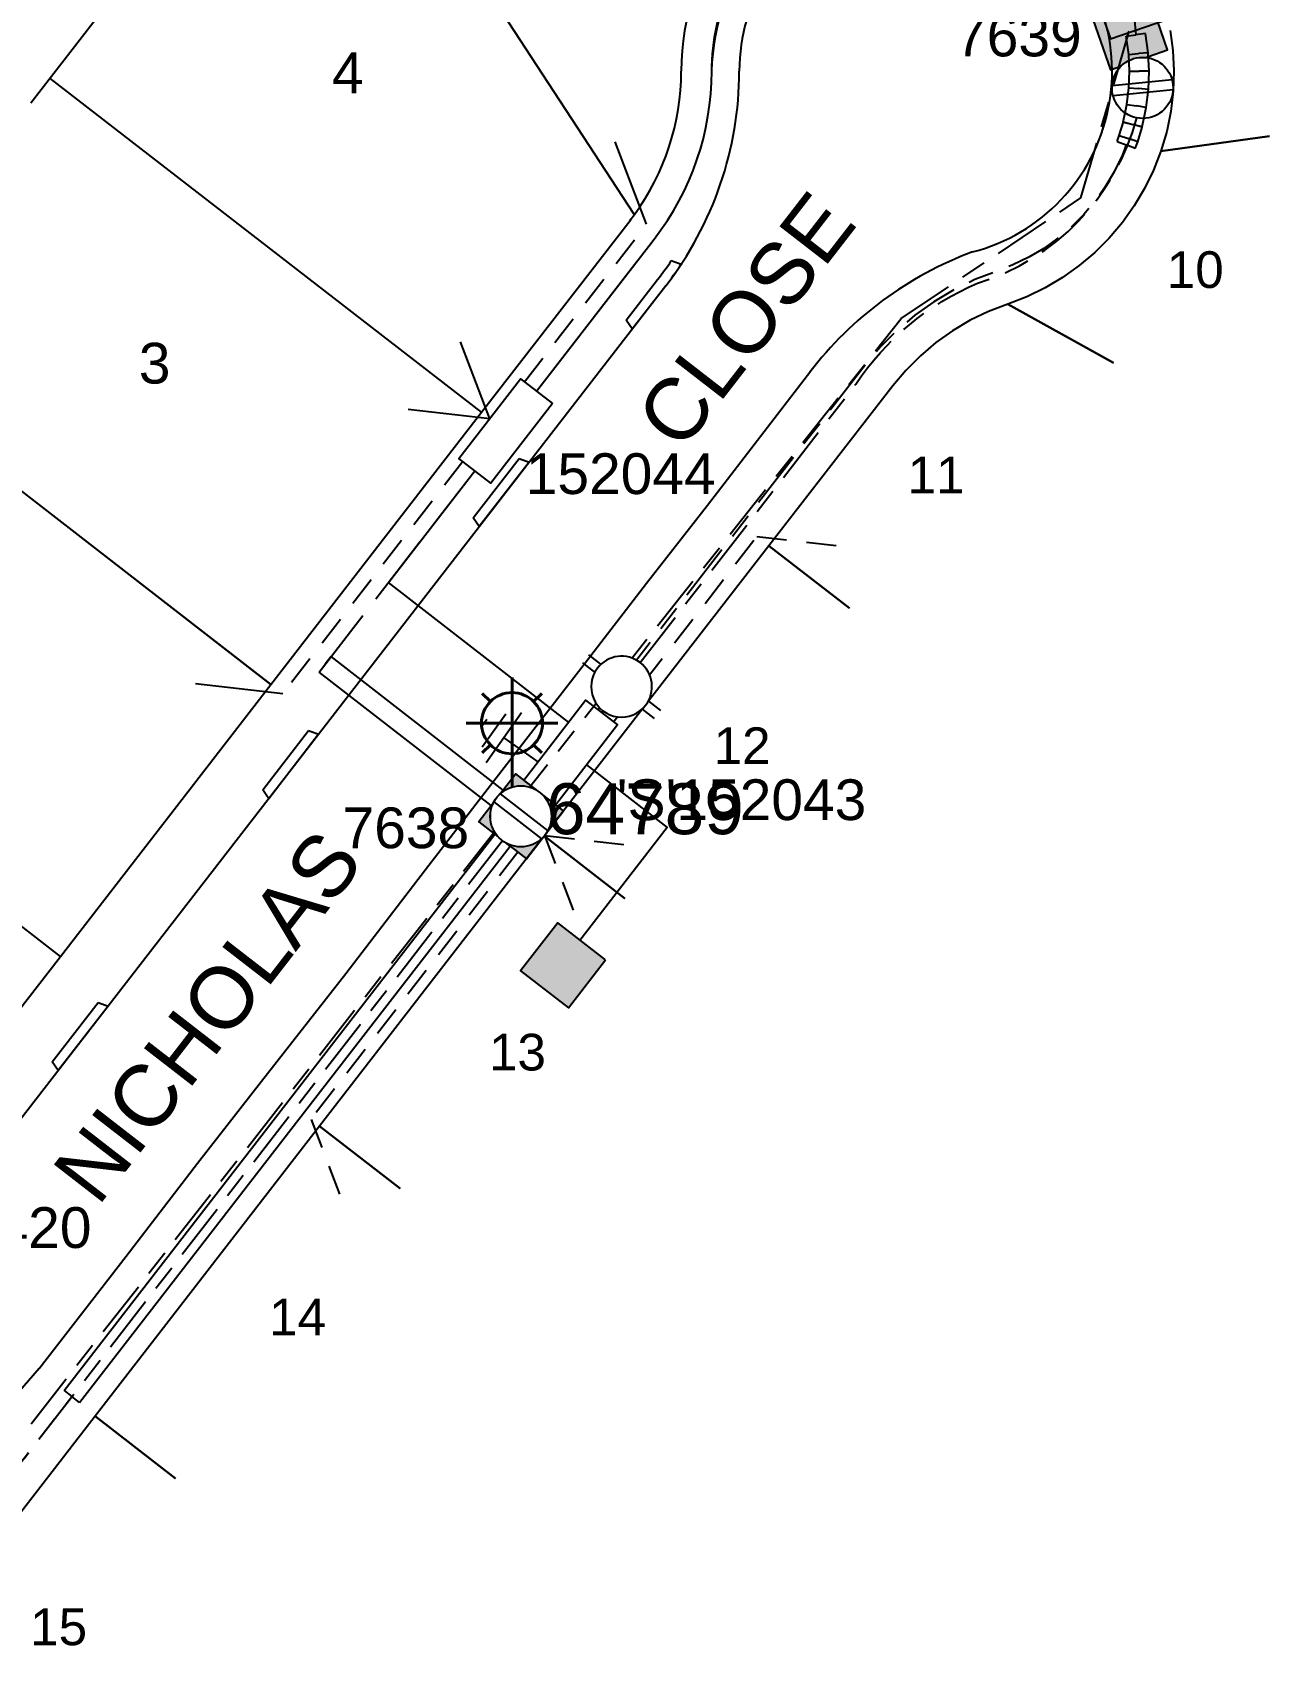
# Model space of a CAD drawing. Header units: metres. Extents: x 304800 to 304953, y 6247396 to 6247572.
# Drawn here: x 304872.2 to 304933, y 6247422.2 to 6247501.8 of the extents above; entities that cross this region are included whole.
import ezdxf
from ezdxf.enums import TextEntityAlignment as Align

# ---------------------------------------------------------------- set-up
doc = ezdxf.new("R2010")
doc.units = ezdxf.units.M
doc.header["$LTSCALE"] = 0.7
for name, pattern in [('Cable Exist OH', [1, 1, 0]), ('Cable Exist UG', [8.2, 4, -1.2, 1.8, -1.2]), ('Dash', [5, 3, -2]), ('IE Trench LV', [6.5, 5, -1.5])]:
    doc.linetypes.add(name, pattern=pattern)
doc.layers.get('0').update_dxf_attribs({"color": 6})
for name, color, linetype in [('_User Miscellaneous4', 7, 'Continuous'), ('_User Miscellaneous6', 7, 'Continuous'), ('_User Miscellaneous7', 150, 'Continuous'), ('_User Miscellaneous8', 7, 'Continuous'), ('_User_LV_Exist', 7, 'Continuous'), ('Cadastre Developer_SP_NEW', 4, 'Continuous'), ('Cadastre Land Parcels_SP_EXT', 4, 'Continuous'), ('Cadastre Roads_SP_EXT', 4, 'Continuous'), ('Cadastre Roads_SP_NEW', 8, 'Continuous'), ('Duct_SP_EXT', 4, 'Continuous'), ('Equip_LV_EXT', 5, 'Continuous'), ('Equip_LV_NEW', 5, 'Continuous'), ('Equip_SP_SL_EXT', 70, 'Continuous'), ('Mains_LV_NEW_R6', 2, 'Continuous'), ('Mains_LV_NEW_T84', 2, 'Continuous'), ('Mains_SL_EXT', 70, 'Continuous'), ('Services_SP_NEW_UG', 2, 'Continuous'), ('SupportsUG_SP_LV_EXT', 7, 'Continuous'), ('SupportsUG_SP_LV_NEW', 2, 'Continuous'), ('SupportsUG_SP_LV_SL_EXT', 7, 'Continuous'), ('Trench_SP_EXT', 7, 'Continuous'), ('Trench_SP_NEW', 2, 'Continuous'), ('UG_Details_SP_MISC', 7, 'Continuous')]:
    doc.layers.add(name, color=color, linetype=linetype)
doc.styles.add('ARIAL', font='arial.ttf', dxfattribs={"height": 2})
doc.styles.add('COLUMN_LABEL', font='arial.ttf')
doc.styles.add('iecARIAL', font='arial.ttf', dxfattribs={"height": 2})
doc.styles.add('POLE_LABEL', font='arial.ttf')
doc.styles.get("Standard").update_dxf_attribs({"font": 'arial.ttf'})
doc.styles.add('style1', font='iso3098b.shx')
doc.linetypes.add('Cable New UG', pattern='A,8,-1,["x",style1,S=3.5,R=0,X=0.35,Y=-1],-3.5', length=12.5)
doc.linetypes.add('Cable Z', pattern='A,8,-1,["Z",Standard,S=2.5,R=0,X=0.35,Y=-1.25],-3.5', length=12.5)

# ---------------------------------------------------------------- blocks, each defined once
blk = doc.blocks.new('*U33')
at = {"layer": '_User Miscellaneous7'}
blk.add_hatch(color=256, dxfattribs=at).paths.add_polyline_path([(-2.804, -1.247), (0.154, -0.976), (-0.117, 1.981), (-3.075, 1.711)])
at = {"layer": '_User Miscellaneous8'}
blk.add_hatch(color=256, dxfattribs=at).paths.add_polyline_path([(-1.343, -1.614), (1.614, -1.343), (1.343, 1.614), (-1.614, 1.343)])
at = {"layer": '_User Miscellaneous7'}
blk.add_lwpolyline([(0.154, -0.976), (-0.117, 1.981), (-3.075, 1.711), (-2.804, -1.247)], close=True, dxfattribs=at)
at = {"layer": '_User Miscellaneous8'}
blk.add_lwpolyline([(1.614, -1.343), (1.343, 1.614), (-1.614, 1.343), (-1.343, -1.614)], close=True, dxfattribs=at)
at = {"flags": 9}
for tag, style, p in [('STRUCTURE_PLANT_NUMBER', 'POLE_LABEL', (1.813, 0.031)), ('STREET_CODE', 'COLUMN_LABEL', (1.813, -0.2))]:
    blk.add_attdef(tag, text='', height=0.2, dxfattribs=dict(at, style=style)).set_placement(p, align=Align.MIDDLE_LEFT)
for tag, p in [('OWNED_BY', (1.813, -0.6)), ('STATE', (1.813, -0.8)), ('COLUMN_TYPE', (1.813, -0.4)), ('STREETNAME', (1.813, -1.6)), ('USAGE', (1.813, -1)), ('LEGEND', (1.813, -1.2)), ('LOCATION', (1.813, -1.4)), ('SUBURB', (1.813, -1.8)), ('NOTES', (1.813, -2))]:
    blk.add_attdef(tag, text='', height=0.2, dxfattribs=at).set_placement(p, align=Align.MIDDLE_LEFT)
at = {"flags": 1}
blk.add_attdef('Z', (1.813, -2.351), '', height=0.2, dxfattribs=at)
at = {"layer": '_User Miscellaneous6', "style": 'ARIAL', "flags": 8}
blk.add_attdef('ASSET_NUM', text='', height=2, dxfattribs=at).set_placement((2, 2), align=Align.MIDDLE_LEFT)
blk = doc.blocks.new('*U29')
at = {"layer": '_User Miscellaneous7'}
blk.add_hatch(color=256, dxfattribs=at).paths.add_polyline_path([(-5.864, -7.701), (-2.894, -7.644), (-2.951, -4.675), (-5.921, -4.732)])
at = {"layer": '_User Miscellaneous8'}
blk.add_hatch(color=256, dxfattribs=at).paths.add_polyline_path([(-1.456, -1.513), (1.513, -1.456), (1.456, 1.513), (-1.513, 1.456)])
at = {"layer": '_User Miscellaneous7'}
blk.add_lwpolyline([(-2.894, -7.644), (-2.951, -4.675), (-5.921, -4.732), (-5.864, -7.701)], close=True, dxfattribs=at)
at = {"layer": '_User Miscellaneous8'}
blk.add_lwpolyline([(1.513, -1.456), (1.456, 1.513), (-1.513, 1.456), (-1.456, -1.513)], close=True, dxfattribs=at)
at = {"flags": 9}
for tag, style, p in [('STRUCTURE_PLANT_NUMBER', 'POLE_LABEL', (1.813, 0.031)), ('STREET_CODE', 'COLUMN_LABEL', (1.813, -0.2))]:
    blk.add_attdef(tag, text='', height=0.2, dxfattribs=dict(at, style=style)).set_placement(p, align=Align.MIDDLE_LEFT)
for tag, p in [('OWNED_BY', (1.813, -0.6)), ('STATE', (1.813, -0.8)), ('COLUMN_TYPE', (1.813, -0.4)), ('STREETNAME', (1.813, -1.6)), ('USAGE', (1.813, -1)), ('LEGEND', (1.813, -1.2)), ('LOCATION', (1.813, -1.4)), ('SUBURB', (1.813, -1.8)), ('NOTES', (1.813, -2))]:
    blk.add_attdef(tag, text='', height=0.2, dxfattribs=at).set_placement(p, align=Align.MIDDLE_LEFT)
at = {"flags": 1}
blk.add_attdef('Z', (1.813, -2.351), '', height=0.2, dxfattribs=at)
at = {"layer": '_User Miscellaneous6', "style": 'ARIAL', "flags": 8}
blk.add_attdef('ASSET_NUM', text='', height=2, dxfattribs=at).set_placement((2, 2), align=Align.MIDDLE_LEFT)
blk = doc.blocks.new('*U31')
blk.add_hatch(color=256).paths.add_polyline_path([(-2.666, 2.284), (-2.508, 0.311), (2.426, 0.706), (2.268, 2.68)])
blk.add_lwpolyline([(-2.508, 0.311), (2.426, 0.706), (2.268, 2.68), (-2.666, 2.284)], close=True)
for tag, p, flags in [('OWNED_BY', (0, 1.3), 9), ('STATE', (0, 1.1), 9), ('SUPPORT_TYPE', (0, 0.9), 9), ('USAGE', (0, 0.7), 9), ('LEGEND', (0, 0.5), 9), ('LOCATION', (0, 0.3), 9), ('NOTES', (0, 0.1), 9), ('PARENT', (0, -0.1), 9), ('STREETNAME', (0, -0.3), 9), ('SUBURB', (0, -0.5), 1)]:
    blk.add_attdef(tag, p, '', height=0.2, dxfattribs=dict(flags=flags))
at = {"layer": '_User Miscellaneous6', "style": 'ARIAL', "flags": 8}
blk.add_attdef('ASSET_NUM', text='', height=2, dxfattribs=at).set_placement((1.5, 7.5), align=Align.TOP_LEFT)
blk = doc.blocks.new('SL_LANTERN_EXT')
at = {"lineweight": 40}
for p, q in [((0, 1.968), (0, 6.468)), ((-1.459, 5.676), (-1.061, 5.278)), ((1.458, 5.676), (1.06, 5.278)), ((-2.25, 4.218), (2.25, 4.218)), ((-1.459, 2.759), (-1.061, 3.157)), ((0, 0), (0, 2.721)), ((1.458, 2.759), (1.06, 3.157))]:
    blk.add_line(p, q, dxfattribs=at)
blk.add_circle((0, 4.218), 1.5, dxfattribs=at)
at = {"style": 'ARIAL', "flags": 8}
blk.add_attdef('ASSET_NUM', (1.5, 1.5), '', height=2, dxfattribs=at)
for tag, p, height, flags in [('CONSTRUCTED_VOLTAGE', (0.981, -0.653), 0.2, 9), ('CONTROL_TYPE', (0.981, -0.853), 0.2, 9), ('LNUMBER', (2.181, -3.253), 2.5, 8), ('OPERATING_VOLTAGE', (0.981, -1.653), 0.2, 9), ('LANTERN_PURPOSE', (0.981, -1.053), 0.2, 9), ('LANTERN_TYPE', (0.981, -1.253), 0.2, 9), ('NO_PHASES', (0.981, -1.453), 0.2, 9), ('ORIENTATION', (0.981, -1.853), 0.2, 9), ('OWNED_BY', (0.981, -2.053), 0.2, 9), ('STATE', (0.981, -2.253), 0.2, 9), ('USAGE', (0.981, -2.453), 0.2, 9), ('CEXIST', (0.981, -2.653), 0.2, 9), ('CNEW', (0.981, -2.853), 0.2, 9), ('CNUMBER', (0.981, -3.053), 0.2, 9), ('CREMOVE', (0.981, -3.253), 0.2, 9), ('CREPLACE', (0.981, -3.453), 0.2, 9), ('LKINGHEIGHT', (0.981, -3.653), 0.2, 9), ('LBRACKET', (0.981, -3.853), 0.2, 9), ('LBRACKETVOCAB', (0.981, -4.053), 0.2, 9), ('LCATEGORY', (0.981, -4.253), 0.2, 9), ('LCHARGE1', (0.981, -4.453), 0.2, 9), ('LCHARGE1PERCENT', (0.981, -4.653), 0.2, 9), ('LCHARGE2', (0.981, -4.853), 0.2, 9), ('LCHARGE2PERCENT', (0.981, -5.053), 0.2, 9), ('LCHARGE3', (0.981, -5.253), 0.2, 9), ('LCHARGE3PERCENT', (0.981, -5.453), 0.2, 9), ('LEXIST', (0.981, -5.653), 0.2, 9), ('LLAMP', (0.981, -5.853), 0.2, 9), ('LLAMPVOCAB', (0.981, -6.053), 0.2, 9), ('LMAST', (0.981, -6.253), 0.2, 9), ('LMASTVOCAB', (0.981, -6.453), 0.2, 9), ('LNEW', (0.981, -6.653), 0.2, 9), ('LANTNUMBER', (0.981, -6.853), 0.2, 9), ('LOUTREACH', (0.981, -7.253), 0.2, 9), ('LOUTREACHVOCAB', (0.981, -7.453), 0.2, 9), ('LRATECODE', (0.981, -7.653), 0.2, 9), ('LREMOVE', (0.981, -7.853), 0.2, 9), ('LREPLACE', (0.981, -8.053), 0.2, 9), ('LTYPE', (0.981, -8.253), 0.2, 9), ('LTYPEVOCAB', (0.981, -8.453), 0.2, 9), ('LEGEND', (0.981, -8.653), 0.2, 9), ('LOCATION', (0.981, -8.853), 0.2, 9), ('STREETNAME', (0.981, -9.253), 0.2, 9), ('SUBURB', (0.981, -9.453), 0.2, 1), ('NOTES', (0.981, -9.053), 0.2, 9)]:
    blk.add_attdef(tag, p, '', height=height, dxfattribs=dict(flags=flags))
blk = doc.blocks.new('LV_UG_LINKS_CLOSED_EXT')
blk.add_wipeout([(-1.056, 1.057), (-1.18, 0.916), (-1.286, 0.761), (-1.371, 0.594), (-1.435, 0.417), (-1.476, 0.234), (-1.493, 0.047), (-1.487, -0.14), (-1.458, -0.326), (-1.406, -0.506), (-1.331, -0.678), (-1.236, -0.839), (-1.121, -0.988), (-0.988, -1.12), (-0.84, -1.235), (-0.679, -1.331), (-0.506, -1.406), (-0.326, -1.458), (-0.141, -1.487), (0.047, -1.493), (0.233, -1.476), (0.416, -1.435), (0.593, -1.371), (0.76, -1.286), (0.915, -1.181), (1.056, -1.057), (1.18, -0.916), (1.286, -0.761), (1.371, -0.594), (1.435, -0.417), (1.476, -0.234), (1.493, -0.047), (1.487, 0.14), (1.458, 0.326), (1.406, 0.506), (1.331, 0.678), (1.236, 0.839), (1.121, 0.988), (0.988, 1.12), (0.84, 1.235), (0.679, 1.331), (0.506, 1.406), (0.326, 1.458), (0.141, 1.487), (-0.047, 1.493), (-0.233, 1.476), (-0.416, 1.435), (-0.593, 1.371), (-0.76, 1.286), (-0.915, 1.181)])
for p, q in [((-0.25, -1.479), (-0.25, 1.479)), ((0.25, -1.479), (0.25, 1.479))]:
    blk.add_line(p, q)
blk.add_circle((0, 0), 1.5)
at = {"flags": 9}
for tag, p in [('ACTUAL_STATUS', (0, 0)), ('OPERATING_VOLTAGE', (0, -0.6)), ('ORIENTATION', (0, -0.8)), ('CONSTRUCTED_VOLTAGE', (0, -0.2)), ('NO_PHASES', (0, -0.4)), ('STATE', (0, -1)), ('SWITCH_TYPE', (0, -1.2)), ('USAGE', (0, -1.4)), ('NOTES', (0, -1.6))]:
    blk.add_attdef(tag, text='', height=0.2, dxfattribs=at).set_placement(p, align=Align.MIDDLE_LEFT)
at = {"flags": 1}
blk.add_attdef('Z', (0, 0), '', height=0.2, dxfattribs=at)
blk = doc.blocks.new('*U26')
at = {"lineweight": -3}
blk.add_lwpolyline([(-2.475, 2.49), (2.475, 2.49), (2.475, 0.51), (-2.475, 0.51)], close=True, dxfattribs=at)
for tag, flags, p in [('STREET_CODE', 9, (1.5, 3.5)), ('OWNED_BY', 9, (1.5, 3.3)), ('OPERATED_BY', 9, (1.5, 3.1)), ('STATE', 9, (1.5, 2.7)), ('SUPPORT_TYPE', 9, (1.5, 2.5)), ('USAGE', 9, (1.5, 2.3)), ('MAINTAINED_BY', 9, (1.5, 2.9)), ('SUBURB', 9, (1.5, 1.7)), ('STREETNAME', 9, (1.5, 1.5)), ('LEGEND', 9, (1.5, 2.1)), ('PARENT', 9, (1.5, 1.9)), ('Z', 1, (1.5, 0.9)), ('LOCATION', 9, (1.5, 1.3)), ('NOTES', 9, (1.5, 1.1))]:
    blk.add_attdef(tag, text='', height=0.2, dxfattribs=dict(flags=flags)).set_placement(p, align=Align.MIDDLE_LEFT)
at = {"layer": '_User Miscellaneous4', "style": 'ARIAL', "flags": 8}
blk.add_attdef('ASSET_NUM', text='', height=2, dxfattribs=at).set_placement((2, 5.5), align=Align.MIDDLE_LEFT)
blk = doc.blocks.new('A$C1B2C29DD')
at = {"layer": 'Services_SP_NEW_UG', "color": 2, "flags": 128}
for points in [[(0, 0), (-2.1, 3.444)], [(0, 0), (2.1, 3.444)]]:
    blk.add_lwpolyline(points, dxfattribs=at)
blk = doc.blocks.new('*U60')
at = {"layer": 'Services_SP_NEW_UG', "color": 2, "flags": 128}
blk.add_lwpolyline([(12.262, -0.75), (14.509, 2.934)], dxfattribs=at)
at = {"layer": 'Services_SP_NEW_UG', "color": 2, "linetype": 'Dash', "ltscale": 0.7, "flags": 128}
blk.add_lwpolyline([(2.473, -0.75), (12.262, -0.75)], dxfattribs=at)
blk = doc.blocks.new('*U79')
at = {"layer": 'Mains_LV_NEW_R6', "linetype": 'Cable Z', "flags": 128}
blk.add_lwpolyline([(2.475, -0.99), (2.475, -6), (-4.546, -6)], dxfattribs=at)
blk = doc.blocks.new('*U82')
blk.add_wipeout([(-1.168, -0.568), (-1.275, -0.722), (-1.363, -0.888), (-1.429, -1.064), (-1.472, -1.246), (-1.492, -1.433), (-1.489, -1.62), (-1.462, -1.806), (-1.412, -1.987), (-1.34, -2.16), (-1.247, -2.323), (-1.134, -2.473), (-1.003, -2.607), (-0.857, -2.724), (-0.696, -2.822), (-0.525, -2.899), (-0.346, -2.953), (-0.161, -2.985), (0.026, -2.994), (0.213, -2.979), (0.397, -2.94), (0.574, -2.879), (0.743, -2.796), (0.899, -2.693), (1.042, -2.571), (1.168, -2.432), (1.275, -2.278), (1.363, -2.112), (1.429, -1.936), (1.472, -1.754), (1.492, -1.567), (1.489, -1.38), (1.462, -1.194), (1.412, -1.013), (1.34, -0.84), (1.247, -0.677), (1.134, -0.527), (1.003, -0.393), (0.857, -0.276), (0.696, -0.178), (0.525, -0.101), (0.346, -0.047), (0.161, -0.015), (-0.026, -0.006), (-0.213, -0.021), (-0.397, -0.06), (-0.574, -0.121), (-0.743, -0.204), (-0.899, -0.307), (-1.042, -0.429)])
for p, q in [((-1.473, -1.251), (-2.22, -1.251)), ((1.473, -1.251), (2.22, -1.251)), ((-1.473, -1.749), (-2.22, -1.749)), ((1.473, -1.749), (2.22, -1.749))]:
    blk.add_line(p, q)
blk.add_lwpolyline([(1.494, -1.5, 1), (-1.494, -1.5, 1)], format="xyb", close=True)
for tag, p, flags in [('Z', (0, 0), 1), ('ORIENTATION', (0, 0), 9), ('USAGE', (0, -0.2), 9), ('NOTES', (0, -0.4), 9)]:
    blk.add_attdef(tag, p, '', height=0.2, dxfattribs=dict(flags=flags))
blk = doc.blocks.new('*U84')
blk.add_wipeout([(-1.056, -0.443), (-1.18, -0.584), (-1.286, -0.739), (-1.371, -0.906), (-1.435, -1.083), (-1.476, -1.266), (-1.493, -1.453), (-1.487, -1.64), (-1.458, -1.826), (-1.406, -2.006), (-1.331, -2.178), (-1.236, -2.339), (-1.121, -2.488), (-0.988, -2.62), (-0.84, -2.735), (-0.679, -2.831), (-0.506, -2.906), (-0.326, -2.958), (-0.141, -2.987), (0.047, -2.993), (0.233, -2.976), (0.416, -2.935), (0.593, -2.871), (0.76, -2.786), (0.915, -2.681), (1.056, -2.557), (1.18, -2.416), (1.286, -2.261), (1.371, -2.094), (1.435, -1.917), (1.476, -1.734), (1.493, -1.547), (1.487, -1.36), (1.458, -1.174), (1.406, -0.994), (1.331, -0.822), (1.236, -0.661), (1.121, -0.512), (0.988, -0.38), (0.84, -0.265), (0.679, -0.169), (0.506, -0.094), (0.326, -0.042), (0.141, -0.013), (-0.047, -0.007), (-0.233, -0.024), (-0.416, -0.065), (-0.593, -0.129), (-0.76, -0.214), (-0.915, -0.319)])
for p, q in [((-1.479, -1.25), (1.479, -1.25)), ((-1.479, -1.75), (1.479, -1.75))]:
    blk.add_line(p, q)
blk.add_circle((0, -1.5), 1.5)
for tag, flags, p in [('ACTUAL_STATUS', 9, (1.5, 0)), ('OPERATING_VOLTAGE', 9, (1.5, -0.6)), ('ORIENTATION', 9, (1.5, -0.8)), ('CONSTRUCTED_VOLTAGE', 9, (1.5, -0.2)), ('NO_PHASES', 9, (1.5, -0.4)), ('STATE', 9, (1.5, -1)), ('SWITCH_TYPE', 9, (1.5, -1.2)), ('USAGE', 9, (1.5, -1.4)), ('NOTES', 9, (1.5, -1.6)), ('OWNED_BY', 9, (1.5, -1.8)), ('OPERATED_BY', 9, (1.5, -2)), ('MAINTAINED_BY', 9, (1.5, -2.2)), ('NUMBER_OF_PHASES', 9, (1.5, -2.4)), ('TYPE', 9, (1.5, -2.6)), ('Z', 1, (1.5, -2.8))]:
    blk.add_attdef(tag, text='', height=0.2, dxfattribs=dict(flags=flags)).set_placement(p, align=Align.MIDDLE_LEFT)
blk = doc.blocks.new('Earth')
for p, q in [((0, -2.044), (0, 0)), ((-1.5, -2.044), (1.5, -2.044)), ((-1, -2.644), (1, -2.644)), ((-0.25, -3.244), (0.25, -3.244))]:
    blk.add_line(p, q)

msp = doc.modelspace()

# ---------------------------------------------------------------- linework, layer by layer
at = {"layer": '_User_LV_Exist', "color": 7, "linetype": 'Cable Exist UG', "flags": 128}
for points in [[(304900.177, 6247468.442), (304900.247, 6247468.533)], [(304864.061, 6247425.108), (304871.834, 6247431.85), (304897.149, 6247464.526)]]:
    msp.add_lwpolyline(points, dxfattribs=at)
at = {"layer": 'Cadastre Developer_SP_NEW'}
for p, q in [((304901.789, 6247492.872), (304886.291, 6247516.604)), ((304894.285, 6247483.174), (304873.104, 6247499.577)), ((304894.285, 6247483.174), (304901.578, 6247492.59)), ((304894.285, 6247483.174), (304901.578, 6247492.59)), ((304883.95, 6247469.828), (304862.769, 6247486.232)), ((304862.769, 6247486.232), (304883.95, 6247469.828)), ((304883.95, 6247469.828), (304862.769, 6247486.232)), ((304883.95, 6247469.828), (304894.285, 6247483.174)), ((304873.614, 6247456.483), (304852.433, 6247472.886)), ((304873.614, 6247456.483), (304883.95, 6247469.828)), ((304863.279, 6247443.137), (304873.614, 6247456.483))]:
    msp.add_line(p, q, dxfattribs=at)
for centre, start, end in [((304916.09, 6247499.896), 142.16693, 179.90102), ((304892.09, 6247499.938), 323.92861, 359.90102), ((304892.09, 6247499.938), 322.24403, 323.92861), ((304892.09, 6247499.938), 322.24403, 323.92861)]:
    msp.add_arc(centre, 12, start, end, dxfattribs=at)
at = {"layer": 'Cadastre Land Parcels_SP_EXT', "linetype": 'Continuous'}
for p, q in [((304872.163, 6247498.362), (304882.073, 6247511.158)), ((304928.096, 6247501.916), (304928.226, 6247500.925)), ((304928.226, 6247500.925), (304928.274, 6247499.926)), ((304928.274, 6247499.926), (304928.239, 6247498.926)), ((304928.239, 6247498.926), (304928.119, 6247497.933)), ((304928.119, 6247497.933), (304927.918, 6247496.953)), ((304927.918, 6247496.953), (304927.635, 6247495.994)), ((304932.969, 6247496.729), (304927.635, 6247495.994)), ((304927.635, 6247495.994), (304932.969, 6247496.729)), ((304927.635, 6247495.994), (304927.275, 6247495.061)), ((304927.275, 6247495.061), (304926.837, 6247494.161)), ((304926.837, 6247494.161), (304926.326, 6247493.301)), ((304926.326, 6247493.301), (304925.745, 6247492.487)), ((304925.745, 6247492.487), (304925.099, 6247491.724)), ((304925.099, 6247491.724), (304924.39, 6247491.017)), ((304924.39, 6247491.017), (304923.626, 6247490.372)), ((304923.626, 6247490.372), (304922.811, 6247489.792)), ((304921.95, 6247489.283), (304921.05, 6247488.847)), ((304922.811, 6247489.792), (304921.95, 6247489.283)), ((304920.117, 6247488.486), (304919.18, 6247488.126)), ((304921.05, 6247488.847), (304920.117, 6247488.486)), ((304920.117, 6247488.486), (304925.304, 6247485.598)), ((304925.304, 6247485.598), (304920.117, 6247488.486)), ((304918.276, 6247487.688), (304917.413, 6247487.176)), ((304919.18, 6247488.126), (304918.276, 6247487.688)), ((304917.413, 6247487.176), (304916.594, 6247486.593)), ((304915.828, 6247485.945), (304915.119, 6247485.234)), ((304916.594, 6247486.593), (304915.828, 6247485.945)), ((304915.119, 6247485.234), (304914.471, 6247484.467)), ((304914.471, 6247484.467), (304908.391, 6247476.621)), ((304908.391, 6247476.621), (304897.367, 6247462.389)), ((304908.391, 6247476.621), (304912.344, 6247473.559)), ((304912.344, 6247473.559), (304908.391, 6247476.621)), ((304897.367, 6247462.389), (304886.341, 6247448.158)), ((304897.367, 6247462.389), (304901.319, 6247459.328)), ((304901.319, 6247459.328), (304897.367, 6247462.389)), ((304886.341, 6247448.158), (304875.316, 6247433.926)), ((304890.294, 6247445.096), (304886.341, 6247448.158)), ((304886.341, 6247448.158), (304890.294, 6247445.096)), ((304875.316, 6247433.926), (304870.642, 6247427.892)), ((304875.316, 6247433.926), (304879.268, 6247430.863)), ((304879.268, 6247430.863), (304875.316, 6247433.926))]:
    msp.add_line(p, q, dxfattribs=at)
at = {"layer": 'Cadastre Roads_SP_NEW'}
for p, q in [((304903.604, 6247490.616), (304904.132, 6247490.426)), ((304903.328, 6247489.379), (304865.927, 6247441.086)), ((304901.389, 6247487.692), (304902.933, 6247489.686)), ((304903.328, 6247489.379), (304901.686, 6247487.259)), ((304901.683, 6247487.263), (304901.389, 6247487.692)), ((304901.687, 6247487.26), (304901.683, 6247487.263)), ((304905.38, 6247478.621, 47.743), (304910.454, 6247485.212, 47.573)), ((304893.882, 6247477.999), (304896.134, 6247480.906)), ((304896.628, 6247480.728), (304894.179, 6247477.565)), ((304896.134, 6247480.906), (304896.628, 6247480.728)), ((304894.179, 6247477.565), (304893.882, 6247477.999)), ((304902.39, 6247474.796, 47.849), (304905.38, 6247478.621, 47.743)), ((304899.331, 6247470.823, 47.952), (304902.39, 6247474.796, 47.849)), ((304894.615, 6247464.736, 48.144), (304899.331, 6247470.823, 47.952)), ((304883.546, 6247464.653), (304885.798, 6247467.56)), ((304886.292, 6247467.382), (304883.843, 6247464.219)), ((304885.798, 6247467.56), (304886.292, 6247467.382)), ((304883.843, 6247464.219), (304883.546, 6247464.653)), ((304891.536, 6247460.751, 48.251), (304894.615, 6247464.736, 48.144)), ((304887.626, 6247455.644, 48.397), (304891.536, 6247460.751, 48.251)), ((304883.492, 6247450.353, 48.569), (304887.626, 6247455.644, 48.397)), ((304873.211, 6247451.307), (304875.463, 6247454.215)), ((304875.463, 6247454.215), (304875.957, 6247454.036)), ((304875.957, 6247454.036), (304873.507, 6247450.874)), ((304873.507, 6247450.874), (304873.211, 6247451.307)), ((304880.353, 6247446.335, 48.673), (304883.492, 6247450.353, 48.569)), ((304876.85, 6247441.775, 48.795), (304880.353, 6247446.335, 48.673)), ((304872.568, 6247436.266, 48.946), (304876.85, 6247441.775, 48.795)), ((304872.568, 6247436.266, 48.946), (304868.682, 6247431.797, 49.022))]:
    msp.add_line(p, q, dxfattribs=at)
for centre, radius, start, end in [((304916.09, 6247499.896), 9.15, 52.24428, 179.90115), ((304889.69, 6247499.942), 17.25, 322.24403, 359.90115), ((304924.568, 6247474.31, 95.15), 17.834, 110.25405, 142.61668), ((304889.69, 6247499.942), 16.75, 322.24403, 326.16976), ((304889.69, 6247499.942), 17.25, 322.24403, 326.58202)]:
    msp.add_arc(centre, radius, start, end, dxfattribs=at)
at = {"layer": 'Duct_SP_EXT'}
for p, q in [((304925.935, 6247501.632), (304926.41, 6247501.695)), ((304926.886, 6247501.757), (304926.41, 6247501.695)), ((304925.481, 6247496.467), (304925.594, 6247496.761)), ((304925.481, 6247496.467), (304925.929, 6247496.294)), ((304925.594, 6247496.761), (304926.049, 6247496.606)), ((304926.377, 6247496.122), (304925.929, 6247496.294)), ((304926.504, 6247496.451), (304926.049, 6247496.606)), ((304926.377, 6247496.122), (304926.504, 6247496.451))]:
    msp.add_line(p, q, dxfattribs=at)
at = {"layer": 'Mains_LV_NEW_T84', "linetype": 'Cable New UG'}
msp.add_line((304896.987, 6247484.212), (304902.764, 6247491.672), dxfattribs=at)
at = {"layer": 'Mains_LV_NEW_T84', "linetype": 'Cable New UG', "flags": 128}
msp.add_lwpolyline([(304902.764, 6247491.672, 0.165801), (304905.59, 6247499.914, -0.291858), (304912.832, 6247510.37)], format="xyb", dxfattribs=at)
msp.add_lwpolyline([(304898.564, 6247467.976), (304889.718, 6247474.827), (304893.956, 6247480.299)], dxfattribs=at)
at = {"layer": 'Mains_SL_EXT', "linetype": 'Cable Exist UG'}
msp.add_lwpolyline([(304860.345, 6247422.226), (304868.641, 6247429.031), (304895.785, 6247463.704)], dxfattribs=at)
at = {"layer": 'Services_SP_NEW_UG', "color": 2, "linetype": 'Dash', "ltscale": 0.7, "flags": 128}
for points in [[(304893.364, 6247480.76), (304884.543, 6247469.369)], [(304900.758, 6247467.992), (304907.798, 6247477.08)], [(304907.798, 6247477.08), (304912.086, 6247476.6)], [(304897.385, 6247462.413), (304898.822, 6247458.644)], [(304897.385, 6247462.413), (304901.394, 6247461.964)], [(304896.077, 6247461.6), (304885.918, 6247448.485)], [(304885.918, 6247448.485), (304887.455, 6247444.453)]]:
    msp.add_lwpolyline(points, dxfattribs=at)
at = {"layer": 'Services_SP_NEW_UG', "color": 2, "flags": 128}
msp.add_lwpolyline([(304884.543, 6247469.369), (304880.255, 6247469.849)], dxfattribs=at)
at = {"layer": 'Trench_SP_EXT', "linetype": 'Cable Exist UG'}
msp.add_lwpolyline([(304926.69, 6247505.464), (304926.384, 6247504.846), (304926.384, 6247504.846, 0.151422), (304926.235, 6247503.469), (304926.235, 6247503.469), (304926.41, 6247501.695)], format="xyb", dxfattribs=at)
at = {"layer": 'Trench_SP_EXT', "linetype": 'Cable Exist UG', "flags": 128}
for points in [[(304925.929, 6247496.294), (304925.746, 6247495.805), (304925.746, 6247495.805), (304925.34, 6247494.969), (304924.901, 6247494.231), (304924.402, 6247493.532), (304923.848, 6247492.877), (304923.239, 6247492.27), (304922.583, 6247491.716), (304921.884, 6247491.219), (304921.146, 6247490.782), (304920.372, 6247490.407), (304919.505, 6247490.072), (304918.503, 6247489.687), (304917.47, 6247489.187), (304916.485, 6247488.602), (304915.55, 6247487.937), (304914.675, 6247487.196), (304913.866, 6247486.385), (304913.149, 6247485.537), (304907.047, 6247477.662), (304900.007, 6247468.573)], [(304896.976, 6247464.66), (304896.023, 6247463.43)]]:
    msp.add_lwpolyline(points, dxfattribs=at)
at = {"layer": 'Trench_SP_NEW', "linetype": 'IE Trench LV'}
for p, q in [((304896.987, 6247484.212), (304902.764, 6247491.672)), ((304886.314, 6247470.432), (304893.956, 6247480.299))]:
    msp.add_line(p, q, dxfattribs=at)
at = {"layer": 'Trench_SP_NEW', "linetype": 'IE Trench LV', "flags": 128}
msp.add_lwpolyline([(304902.764, 6247491.672, 0.165801), (304905.59, 6247499.914, -0.32407), (304912.832, 6247509.877)], format="xyb", dxfattribs=at)
at = {"layer": 'UG_Details_SP_MISC'}
for p, q in [((304886.314, 6247470.432), (304886.608, 6247470.811)), ((304886.902, 6247471.191), (304886.608, 6247470.811)), ((304895.356, 6247464.643), (304886.902, 6247471.191)), ((304894.768, 6247463.884), (304886.314, 6247470.432)), ((304895.356, 6247464.643), (304895.062, 6247464.264)), ((304894.768, 6247463.884), (304895.062, 6247464.264)), ((304873.798, 6247435.181), (304894.936, 6247462.483)), ((304894.936, 6247462.483), (304895.316, 6247462.189)), ((304895.695, 6247461.895), (304895.316, 6247462.189)), ((304874.557, 6247434.594), (304895.695, 6247461.895)), ((304873.798, 6247435.181), (304874.178, 6247434.887)), ((304874.557, 6247434.594), (304874.178, 6247434.887))]:
    msp.add_line(p, q, dxfattribs=at)
at = {"layer": 'UG_Details_SP_MISC', "color": 7, "linetype": 'Cable Exist UG', "flags": 128}
for points in [[(304895.316, 6247462.189), (304896.529, 6247463.756)], [(304870.332, 6247429.921), (304874.178, 6247434.887)]]:
    msp.add_lwpolyline(points, dxfattribs=at)

# ---------------------------------------------------------------- block references
at = {"layer": 'Equip_SP_SL_EXT'}
ref = msp.add_blockref('SL_LANTERN_EXT', (304895.785, 6247463.704), dxfattribs=at)
ref.add_attrib('ASSET_NUM', '64789', dxfattribs={"layer": '0', "height": 2.5, "rotation": 720, "style": 'iecARIAL'}).set_placement((304897.45, 6247461.725), align=Align.BOTTOM_LEFT)
at = {"layer": 'Mains_LV_NEW_R6', "linetype": 'Cable Z', "rotation": 52.24403101936281}
msp.add_blockref('*U79', (304897.146, 6247464.528), dxfattribs=at)
at = {"layer": 'Services_SP_NEW_UG', "rotation": 52.24444444561062}
msp.add_blockref('*U60', (304894.285, 6247483.174), dxfattribs=at)
at = {"layer": 'SupportsUG_SP_LV_EXT'}
ref = msp.add_blockref('*U31', (304863.267, 6247443.119), dxfattribs=dict(at, rotation=229.8581390497803))
ref.add_attrib('ASSET_NUM_001', '11420', (304867.375, 6247442.176), dxfattribs={"layer": '_User Miscellaneous6', "height": 2, "style": 'ARIAL'})
at = {"layer": 'SupportsUG_SP_LV_NEW', "rotation": 52.2440309837366}
msp.add_blockref('A$C1B2C29DD', (304894.689, 6247482.862), dxfattribs=at)
at = {"layer": 'SupportsUG_SP_LV_NEW'}
ref = msp.add_blockref('*U26', (304894.285, 6247483.174), dxfattribs=dict(at, rotation=232.2440309837366))
ref.add_attrib('ASSET_NUM_001', '152044', (304896.458, 6247479.165), dxfattribs={"layer": '_User Miscellaneous4', "height": 2, "style": 'ARIAL'})
ref = msp.add_blockref('*U26', (304899.847, 6247465.567), dxfattribs=dict(at, rotation=52.24403100020829))
ref.add_attrib('ASSET_NUM_001', "'S'152043", (304900.922, 6247463.168), dxfattribs={"layer": '_User Miscellaneous4', "height": 2, "style": 'ARIAL'})
at = {"layer": 'SupportsUG_SP_LV_SL_EXT'}
ref = msp.add_blockref('*U33', (304926.077, 6247503.382), dxfattribs=dict(at, rotation=104.0070044196368))
ref.add_attrib('ASSET_NUM_001', '7639', (304917.532, 6247500.638), dxfattribs={"layer": '_User Miscellaneous6', "height": 2, "style": 'ARIAL'})
ref = msp.add_blockref('*U29', (304896.236, 6247463.354), dxfattribs=dict(at, rotation=51.1455777836027))
ref.add_attrib('ASSET_NUM_001', '7638', (304887.466, 6247461.788), dxfattribs={"layer": '_User Miscellaneous6', "height": 2, "style": 'ARIAL'})

# ---------------------------------------------------------------- texts
at = {"layer": 'Cadastre Developer_SP_NEW', "style": 'ARIAL'}
for s, p in [('4', (304887.723, 6247498.829)), ('3', (304878.243, 6247484.586))]:
    msp.add_text(s, height=2, dxfattribs=at).set_placement(p, align=Align.CENTER)
at = {"layer": 'Cadastre Land Parcels_SP_EXT'}
for s, p in [('10', (304927.921, 6247489.276)), ('11', (304915.201, 6247479.203)), ('12', (304905.679, 6247465.917)), ('13', (304894.653, 6247450.883)), ('14', (304883.858, 6247437.887)), ('15', (304872.133, 6247422.686))]:
    msp.add_text(s, height=1.8, dxfattribs=at).set_placement(p)
at = {"layer": 'Cadastre Roads_SP_EXT'}
for s, p in [('CLOSE', (304904.087, 6247481.171, -0.957)), ('NICHOLAS', (304875.461, 6247444.162, 0.028))]:
    msp.add_text(s, height=3, rotation=52.23685, dxfattribs=at).set_placement(p)

# ---------------------------------------------------------------- next in the draw order: block references
at = {"layer": 'Equip_LV_EXT', "rotation": 95.71394883135783}
msp.add_blockref('LV_UG_LINKS_CLOSED_EXT', (304926.735, 6247499.094), dxfattribs=at)

# ---------------------------------------------------------------- next in the draw order: linework, layer by layer
at = {"layer": '_User_LV_Exist', "color": 7, "linetype": 'Cable Exist UG', "flags": 128}
msp.add_lwpolyline([(304902.075, 6247470.893), (304912.658, 6247484.558, -0.144698), (304918.635, 6247489.513, 0.260037), (304926.448, 6247497.628)], format="xyb", dxfattribs=at)
at = {"layer": 'Cadastre Roads_SP_NEW'}
msp.add_arc((304916.09, 6247499.896), 9.15, 284.58691, 52.24379, dxfattribs=at)
at = {"layer": 'Duct_SP_EXT'}
for p, q in [((304926.053, 6247500.731), (304925.935, 6247501.632)), ((304927.01, 6247500.816), (304926.886, 6247501.757)), ((304926.053, 6247500.731), (304926.531, 6247500.773)), ((304926.092, 6247499.912), (304926.053, 6247500.731)), ((304927.01, 6247500.816), (304926.531, 6247500.773)), ((304927.053, 6247499.918), (304927.01, 6247500.816)), ((304926.064, 6247499.095), (304926.092, 6247499.912)), ((304926.092, 6247499.912), (304926.573, 6247499.915)), ((304927.053, 6247499.918), (304926.573, 6247499.915)), ((304927.022, 6247499.021), (304927.053, 6247499.918)), ((304925.965, 6247498.283), (304926.064, 6247499.095)), ((304926.064, 6247499.095), (304926.543, 6247499.058)), ((304927.022, 6247499.021), (304926.543, 6247499.058)), ((304926.914, 6247498.129), (304927.022, 6247499.021)), ((304925.787, 6247497.411), (304925.965, 6247498.283)), ((304925.965, 6247498.283), (304926.44, 6247498.206)), ((304926.914, 6247498.129), (304926.44, 6247498.206)), ((304926.719, 6247497.178), (304926.914, 6247498.129)), ((304925.594, 6247496.761), (304925.792, 6247497.431)), ((304925.792, 6247497.431), (304925.787, 6247497.411)), ((304925.787, 6247497.411), (304926.253, 6247497.295)), ((304925.792, 6247497.431), (304926.253, 6247497.295)), ((304926.713, 6247497.158), (304926.253, 6247497.295)), ((304926.719, 6247497.178), (304926.253, 6247497.295)), ((304926.504, 6247496.451), (304926.713, 6247497.158)), ((304926.713, 6247497.158), (304926.719, 6247497.178))]:
    msp.add_line(p, q, dxfattribs=at)
at = {"layer": 'Mains_SL_EXT', "linetype": 'Cable Exist UG'}
msp.add_lwpolyline([(304895.785, 6247463.704), (304914.889, 6247487.773), (304923.712, 6247493.69), (304926.077, 6247501.868)], dxfattribs=at)

# ---------------------------------------------------------------- next in the draw order: block references
at = {"layer": 'Equip_LV_NEW', "linetype": 'Cable Exist UG', "lineweight": 0, "ltscale": 0.5, "rotation": 322.2440310221568}
msp.add_blockref('*U82', (304902.079, 6247470.899), dxfattribs=at)
at = {"layer": 'Equip_LV_NEW', "linetype": 'Cable Exist OH', "lineweight": 0, "rotation": 322.1881548045632}
msp.add_blockref('*U84', (304897.137, 6247464.535), dxfattribs=at)

# ---------------------------------------------------------------- next in the draw order: block references
at = {"layer": 'Equip_LV_NEW', "linetype": 'Cable Exist OH', "lineweight": 0, "rotation": 234.6070544752635}
msp.add_blockref('Earth', (304897.051, 6247466.022), dxfattribs=at)

doc.saveas('drawing.dxf')
